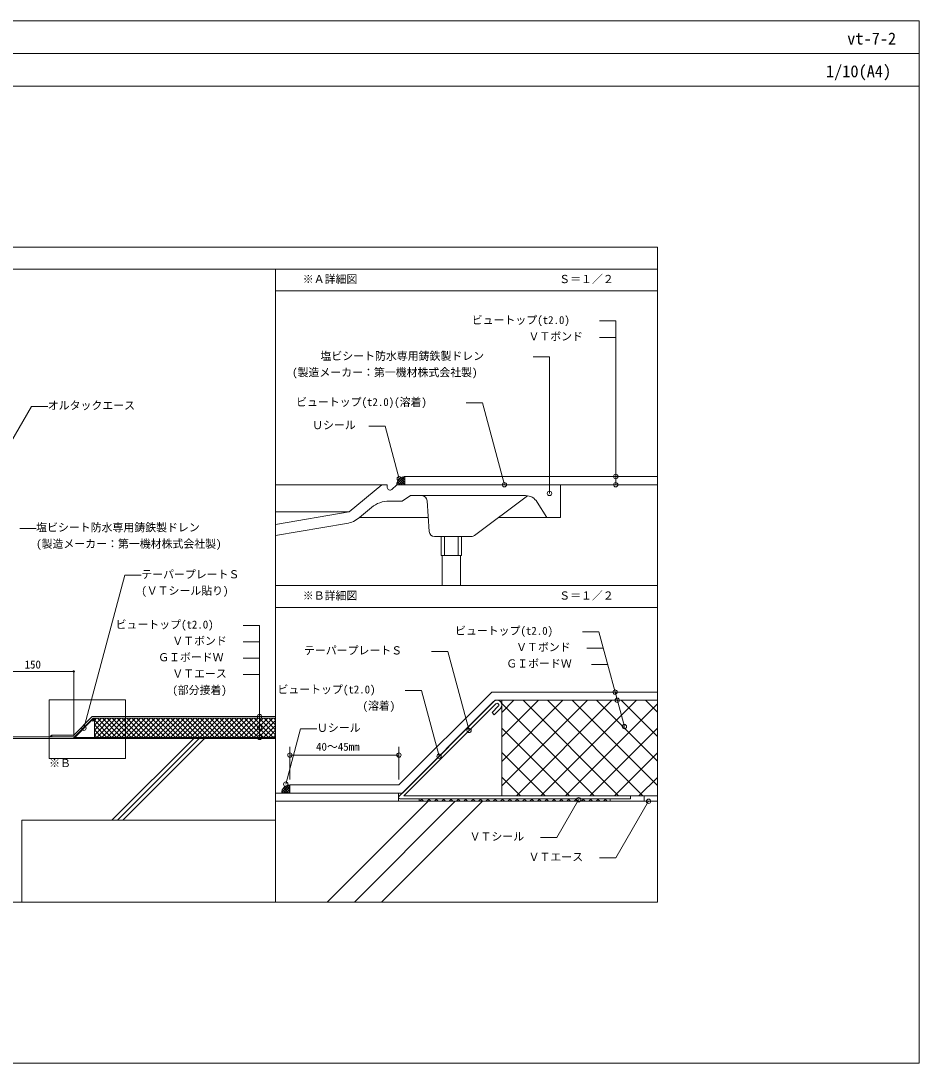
# Model space of a CAD drawing. Units: millimetres, scale not verified, with parts at other scales. Extents: x -1380 to 1380, y -955 to 955.
# Drawn here: x -267 to 1380, y -955 to 955 of the extents above; entities that cross this region are included whole.
import ezdxf
from ezdxf.enums import TextEntityAlignment as Align

# ---------------------------------------------------------------- set-up
doc = ezdxf.new("R2010")
doc.units = ezdxf.units.MM
doc.header["$LTSCALE"] = 3
for name, color, linetype, lineweight in [('0-0_0', 7, 'Continuous', 18), ('0-1_WAKU', 7, 'Continuous', 18), ('0-3_KUTAI', 3, 'Continuous', 18), ('0-4_BOUSUI', 1, 'Continuous', 18), ('0-5_MOJI', 7, 'Continuous', 18), ('0-6_HATCH', 9, 'Continuous', 18), ('0-8_KANAMONO', 4, 'Continuous', 18), ('0-9_dannnetu', 6, 'Continuous', 18), ('0-B_sunpo', 7, 'Continuous', 18)]:
    doc.layers.add(name, color=color, linetype=linetype, lineweight=lineweight)
doc.styles.add('ＭＳ ゴシック', font='')
doc.styles.get('ＭＳ ゴシック').set_extended_font_data('MS Gothic')

# ---------------------------------------------------------------- blocks, each defined once
blk = doc.blocks.new('_Dot')
at = {"layer": '0-0_0', "lineweight": 9}
for p, q in [((-0.5, 0), (-1, 0)), ((0.25, 0), (-0.25, 0))]:
    blk.add_line(p, q, dxfattribs=at)
blk.add_circle((0, 0), 0.25, dxfattribs=at)

msp = doc.modelspace()

# ---------------------------------------------------------------- linework, layer by layer
at = {"layer": '0-0_0'}
for p, q in [((-1379.895, 895.073), (1380.105, 895.073)), ((-899.895, 500.073), (900.105, 500.073)), ((200.105, 460.073), (900.105, 460.073)), ((200.105, -119.927), (900.105, -119.927))]:
    msp.add_line(p, q, dxfattribs=at)
msp.add_lwpolyline([(-899.895, -659.927), (900.105, -659.927), (900.105, 540.073), (-899.895, 540.073)], close=True, dxfattribs=at)
at = {"layer": '0-1_WAKU'}
msp.add_line((200.105, -79.927), (900.105, -79.927), dxfattribs=at)
for points in [[(1380.105, 835.073), (-1379.895, 835.073), (-1379.895, 955.073), (1380.105, 955.073)], [(-1379.895, -954.927), (1380.105, -954.927), (1380.105, 955.073), (-1379.895, 955.073)], [(200.105, 500.073), (200.105, -79.927), (900.105, -79.927), (900.105, 500.073)], [(200.105, -79.927), (200.105, -659.927), (900.105, -659.927), (900.105, -79.927)], [(-214.999, -288.927), (-74.999, -288.927), (-74.999, -396.927), (-214.999, -396.927)]]:
    msp.add_lwpolyline(points, close=True, dxfattribs=at)
at = {"layer": '0-3_KUTAI'}
for p, q in [((900.105, 105.073), (722.463, 105.073)), ((200.105, -359.927), (-314.895, -359.927)), ((900.105, -474.927), (200.105, -474.927))]:
    msp.add_line(p, q, dxfattribs=at)
msp.add_lwpolyline([(200.105, -509.927), (-264.895, -509.927), (-264.895, -659.927)], dxfattribs=at)
at = {"layer": '0-4_BOUSUI'}
for p, q in [((437.463, 120.073), (900.105, 120.073)), ((437.463, 105.073), (900.105, 105.073)), ((-209.744, -356.927), (-212.744, -356.927)), ((-209.744, -353.927), (-209.744, -356.927)), ((-162.357, -359.927), (200.105, -359.927)), ((226.378, -444.927), (226.378, -459.927)), ((200.105, -474.927), (425.627, -474.927)), ((226.378, -459.927), (211.378, -459.927))]:
    msp.add_line(p, q, dxfattribs=at)
for points in [[(437.463, 120.073), (437.463, 105.073), (422.463, 105.073)], [(900.105, -274.927), (596.378, -274.927), (426.378, -444.927), (226.378, -444.927)], [(900.105, -289.927), (602.592, -289.927), (432.592, -459.927), (226.378, -459.927)], [(200.105, -319.927), (-135.744, -319.927), (-169.744, -353.927), (-209.744, -353.927)], [(200.105, -322.927), (-134.502, -322.927), (-168.502, -356.927), (-209.744, -356.927)], [(-376.895, -356.927), (-169.895, -356.927), (-169.895, -359.927), (-376.895, -359.927)], [(200.105, -357.927), (140.143, -357.927), (140.143, -359.927), (200.105, -359.927)], [(200.105, -459.927), (425.627, -459.927), (425.627, -474.927)], [(900.105, -464.927), (875.817, -464.927), (875.817, -474.927), (900.105, -474.927)]]:
    msp.add_lwpolyline(points, dxfattribs=at)
for points in [[(-162.357, -359.927), (-92.357, -359.927), (-92.357, -359.027), (-162.357, -359.027)], [(-79.857, -357.927), (-79.857, -359.927), (65.143, -359.927), (65.143, -357.927)], [(463.317, -474.927), (813.317, -474.927), (813.317, -470.427), (463.317, -470.427)]]:
    msp.add_lwpolyline(points, close=True, dxfattribs=at)
for centre, radius, end in [((437.463, 105.07), 15, 179.98892), ((-209.744, -356.927), 3, 180), ((226.378, -459.927), 15, 180)]:
    msp.add_arc(centre, radius, 90, end, dxfattribs=at)
at = {"layer": '0-5_MOJI'}
for p, q in [((823.79, 405.063), (793.79, 405.063)), ((823.79, 105.063), (823.79, 405.063)), ((823.79, 375.063), (793.79, 375.063)), ((672.373, 339.175), (702.373, 339.175)), ((702.373, 89.175), (702.373, 339.175)), ((-309.889, 140.318), (-247.389, 248.572)), ((-247.389, 248.572), (-217.389, 248.572)), ((549.685, 254.791), (579.685, 254.791)), ((619.802, 105.073), (579.685, 254.791)), ((371.176, 212.466), (401.176, 212.466)), ((427.057, 115.874), (401.176, 212.466)), ((-238.746, 24.975), (-268.746, 24.975)), ((-151.091, -341.072), (-76.034, -60.954)), ((-46.034, -60.954), (-76.034, -60.954)), ((140.791, -152.927), (170.791, -152.927)), ((170.791, -357.927), (170.791, -152.927)), ((763.046, -164.357), (793.046, -164.357)), ((839.634, -338.223), (793.046, -164.357)), ((140.791, -182.927), (170.791, -182.927)), ((486.176, -200.409), (516.176, -200.409)), ((554.999, -345.298), (516.176, -200.409)), ((771.085, -194.357), (801.085, -194.357)), ((140.791, -212.927), (170.791, -212.927)), ((779.123, -224.357), (809.123, -224.357)), ((140.791, -242.927), (170.791, -242.927)), ((437.561, -271.864), (467.561, -271.864)), ((499.914, -392.605), (467.561, -271.864)), ((218.859, -443.674), (246.035, -342.252)), ((246.035, -342.252), (276.035, -342.252)), ((755.861, -472.136), (715.861, -541.418)), ((883.981, -474.927), (823.981, -578.85)), ((685.861, -541.418), (715.861, -541.418)), ((793.981, -578.85), (823.981, -578.85))]:
    msp.add_line(p, q, dxfattribs=at)
for centre in [(427.052, 115.883), (823.784, 120.083), (619.796, 105.083), (823.784, 105.073), (702.367, 89.185), (822.673, -274.927), (826.693, -289.927), (170.791, -319.927), (-151.091, -341.072), (170.791, -340.427), (554.999, -345.298), (839.634, -338.223), (170.791, -357.927), (499.914, -392.605), (218.859, -443.674), (755.861, -472.136), (883.981, -474.927)]:
    msp.add_circle(centre, 4, dxfattribs=at)
at = {"layer": '0-6_HATCH'}
for p, q in [((422.563, 106.794), (436.353, 120.029)), ((425.239, 113.763), (429.28, 117.641)), ((425.354, 105.072), (437.463, 116.694)), ((437.196, 105.07), (426.939, 115.758)), ((437.463, 109.377), (429.436, 117.741)), ((437.463, 113.963), (432.435, 119.202)), ((437.463, 118.548), (436.065, 120.005)), ((423.992, 105.073), (422.54, 106.586)), ((428.393, 105.072), (423.397, 110.278)), ((432.795, 105.071), (424.912, 113.284)), ((429.939, 105.071), (437.463, 112.293)), ((434.523, 105.07), (437.463, 107.892)), ((614.966, -312.204), (637.242, -289.927)), ((614.966, -357.105), (682.144, -289.927)), ((614.966, -402.006), (727.045, -289.927)), ((614.966, -446.907), (771.946, -289.927)), ((783.985, -464.927), (614.966, -295.908)), ((641.847, -464.927), (816.847, -289.927)), ((828.886, -464.927), (653.886, -289.927)), ((686.749, -464.927), (861.749, -289.927)), ((873.787, -464.927), (698.787, -289.927)), ((731.65, -464.927), (900.105, -296.472)), ((900.105, -446.344), (743.688, -289.927)), ((900.105, -401.443), (788.59, -289.927)), ((900.105, -356.541), (833.491, -289.927)), ((900.105, -311.64), (878.392, -289.927)), ((-132.027, -326.796), (-128.158, -322.927)), ((-132.027, -335.776), (-119.178, -322.927)), ((-132.027, -344.756), (-110.198, -322.927)), ((-132.027, -353.736), (-101.218, -322.927)), ((-127.237, -357.927), (-92.237, -322.927)), ((-91.337, -357.927), (-126.337, -322.927)), ((-118.257, -357.927), (-83.257, -322.927)), ((-82.357, -357.927), (-117.357, -322.927)), ((-73.356, -357.927), (-38.356, -322.927)), ((-37.456, -357.927), (-72.456, -322.927)), ((-64.376, -357.927), (-29.376, -322.927)), ((-28.475, -357.927), (-63.475, -322.927)), ((-55.395, -357.927), (-20.395, -322.927)), ((-19.495, -357.927), (-54.495, -322.927)), ((-46.415, -357.927), (-11.415, -322.927)), ((-10.515, -357.927), (-45.515, -322.927)), ((-37.435, -357.927), (-2.435, -322.927)), ((-1.535, -357.927), (-36.535, -322.927)), ((-28.455, -357.927), (6.545, -322.927)), ((7.446, -357.927), (-27.554, -322.927)), ((-19.474, -357.927), (15.526, -322.927)), ((16.426, -357.927), (-18.574, -322.927)), ((-10.494, -357.927), (24.506, -322.927)), ((25.406, -357.927), (-9.594, -322.927)), ((-1.514, -357.927), (33.486, -322.927)), ((34.386, -357.927), (-0.614, -322.927)), ((7.466, -357.927), (42.466, -322.927)), ((43.367, -357.927), (8.367, -322.927)), ((16.447, -357.927), (51.447, -322.927)), ((52.347, -357.927), (17.347, -322.927)), ((25.427, -357.927), (60.427, -322.927)), ((61.327, -357.927), (26.327, -322.927)), ((34.407, -357.927), (69.407, -322.927)), ((70.307, -357.927), (35.307, -322.927)), ((43.387, -357.927), (78.387, -322.927)), ((79.288, -357.927), (44.288, -322.927)), ((52.368, -357.927), (87.368, -322.927)), ((88.268, -357.927), (53.268, -322.927)), ((61.348, -357.927), (96.348, -322.927)), ((97.248, -357.927), (62.248, -322.927)), ((70.328, -357.927), (105.328, -322.927)), ((106.228, -357.927), (71.228, -322.927)), ((79.308, -357.927), (114.308, -322.927)), ((115.209, -357.927), (80.209, -322.927)), ((88.289, -357.927), (123.289, -322.927)), ((124.189, -357.927), (89.189, -322.927)), ((97.269, -357.927), (132.269, -322.927)), ((133.169, -357.927), (98.169, -322.927)), ((106.249, -357.927), (141.249, -322.927)), ((142.149, -357.927), (107.149, -322.927)), ((115.229, -357.927), (150.229, -322.927)), ((151.13, -357.927), (116.13, -322.927)), ((124.21, -357.927), (159.21, -322.927)), ((160.11, -357.927), (125.11, -322.927)), ((133.19, -357.927), (168.19, -322.927)), ((169.09, -357.927), (134.09, -322.927)), ((142.17, -357.927), (177.17, -322.927)), ((178.07, -357.927), (143.07, -322.927)), ((151.15, -357.927), (186.15, -322.927)), ((187.051, -357.927), (152.051, -322.927)), ((160.131, -357.927), (195.131, -322.927)), ((196.031, -357.927), (161.031, -322.927)), ((200.105, -353.021), (170.011, -322.927)), ((200.105, -344.041), (178.991, -322.927)), ((200.105, -335.061), (187.972, -322.927)), ((200.105, -326.08), (196.952, -322.927)), ((-100.318, -357.927), (-132.027, -326.218)), ((-109.298, -357.927), (-132.027, -335.198)), ((169.111, -357.927), (200.105, -326.933)), ((178.091, -357.927), (200.105, -335.913)), ((739.083, -464.927), (614.966, -340.81)), ((776.551, -464.927), (900.105, -341.373)), ((-212.735, -356.687), (-209.985, -353.937)), ((-212.045, -356.927), (-212.677, -356.295)), ((-211.147, -356.927), (-212.448, -355.627)), ((-212.297, -355.351), (-211.321, -354.375)), ((-210.249, -356.927), (-212.103, -355.073)), ((-212.077, -356.927), (-209.744, -354.594)), ((-209.744, -356.534), (-211.66, -354.618)), ((-211.179, -356.927), (-209.744, -355.492)), ((-209.744, -355.636), (-211.119, -354.261)), ((-209.744, -354.738), (-210.467, -354.015)), ((-210.281, -356.927), (-209.744, -356.39)), ((-162.357, -359.135), (-162.249, -359.027)), ((-158.603, -359.927), (-159.503, -359.027)), ((-158.659, -359.927), (-157.759, -359.027)), ((-154.113, -359.927), (-155.013, -359.027)), ((-154.169, -359.927), (-153.269, -359.027)), ((-149.622, -359.927), (-150.522, -359.027)), ((-149.679, -359.927), (-148.779, -359.027)), ((-145.132, -359.927), (-146.032, -359.027)), ((-145.189, -359.927), (-144.289, -359.027)), ((-140.642, -359.927), (-141.542, -359.027)), ((-140.699, -359.927), (-139.799, -359.027)), ((-136.152, -359.927), (-137.052, -359.027)), ((-136.208, -359.927), (-135.308, -359.027)), ((-131.662, -359.927), (-132.562, -359.027)), ((-118.278, -357.927), (-132.027, -344.178)), ((-127.258, -357.927), (-132.027, -353.159)), ((-131.718, -359.927), (-130.818, -359.027)), ((-127.172, -359.927), (-128.072, -359.027)), ((-127.228, -359.927), (-126.328, -359.027)), ((-122.682, -359.927), (-123.582, -359.027)), ((-122.738, -359.927), (-121.838, -359.027)), ((-118.191, -359.927), (-119.091, -359.027)), ((-118.248, -359.927), (-117.348, -359.027)), ((-113.701, -359.927), (-114.601, -359.027)), ((-113.758, -359.927), (-112.858, -359.027)), ((-109.211, -359.927), (-110.111, -359.027)), ((-109.268, -359.927), (-108.368, -359.027)), ((-104.721, -359.927), (-105.621, -359.027)), ((-104.778, -359.927), (-103.878, -359.027)), ((-100.231, -359.927), (-101.131, -359.027)), ((-100.287, -359.927), (-99.387, -359.027)), ((-99.895, -509.927), (50.105, -359.927)), ((-95.741, -359.927), (-96.641, -359.027)), ((-95.797, -359.927), (-94.897, -359.027)), ((-89.895, -509.927), (60.105, -359.927)), ((-79.895, -509.927), (70.105, -359.927)), ((187.072, -357.927), (200.105, -344.893)), ((196.052, -357.927), (200.105, -353.874)), ((694.182, -464.927), (614.966, -385.711)), ((821.453, -464.927), (900.105, -386.275)), ((649.281, -464.927), (614.966, -430.612)), ((866.354, -464.927), (900.105, -431.176)), ((211.427, -458.724), (225.175, -444.975)), ((214.874, -459.927), (211.715, -456.768)), ((219.364, -459.927), (212.861, -453.424)), ((213.617, -452.044), (218.495, -447.166)), ((223.855, -459.927), (214.585, -450.658)), ((214.714, -459.927), (226.378, -448.263)), ((226.378, -457.961), (216.801, -448.383)), ((219.204, -459.927), (226.378, -452.753)), ((226.378, -453.471), (219.503, -446.596)), ((226.378, -448.981), (222.766, -445.369)), ((223.694, -459.927), (226.378, -457.243)), ((294.663, -659.927), (479.663, -474.927)), ((344.663, -659.927), (529.663, -474.927)), ((394.663, -659.927), (579.663, -474.927)), ((464.576, -474.927), (469.076, -470.427)), ((471.531, -474.927), (467.031, -470.427)), ((478.046, -474.927), (482.546, -470.427)), ((485.001, -474.927), (480.501, -470.427)), ((491.517, -474.927), (496.017, -470.427)), ((498.472, -474.927), (493.972, -470.427)), ((504.987, -474.927), (509.487, -470.427)), ((511.942, -474.927), (507.442, -470.427)), ((518.457, -474.927), (522.957, -470.427)), ((525.412, -474.927), (520.912, -470.427)), ((531.928, -474.927), (536.428, -470.427)), ((538.883, -474.927), (534.383, -470.427)), ((545.398, -474.927), (549.898, -470.427)), ((552.353, -474.927), (547.853, -470.427)), ((558.869, -474.927), (563.369, -470.427)), ((565.823, -474.927), (561.323, -470.427)), ((572.339, -474.927), (576.839, -470.427)), ((579.294, -474.927), (574.794, -470.427)), ((585.809, -474.927), (590.309, -470.427)), ((592.764, -474.927), (588.264, -470.427)), ((599.28, -474.927), (603.78, -470.427)), ((606.235, -474.927), (601.735, -470.427)), ((612.75, -474.927), (617.25, -470.427)), ((619.705, -474.927), (615.205, -470.427)), ((626.22, -474.927), (630.72, -470.427)), ((633.175, -474.927), (628.675, -470.427)), ((639.691, -474.927), (644.191, -470.427)), ((646.646, -474.927), (642.146, -470.427)), ((653.161, -474.927), (657.661, -470.427)), ((660.116, -474.927), (655.616, -470.427)), ((666.632, -474.927), (671.132, -470.427)), ((673.587, -474.927), (669.087, -470.427)), ((680.102, -474.927), (684.602, -470.427)), ((687.057, -474.927), (682.557, -470.427)), ((693.572, -474.927), (698.072, -470.427)), ((700.527, -474.927), (696.027, -470.427)), ((707.043, -474.927), (711.543, -470.427)), ((713.998, -474.927), (709.498, -470.427)), ((720.513, -474.927), (725.013, -470.427)), ((727.468, -474.927), (722.968, -470.427)), ((733.984, -474.927), (738.484, -470.427)), ((740.938, -474.927), (736.438, -470.427)), ((747.454, -474.927), (751.954, -470.427)), ((754.409, -474.927), (749.909, -470.427)), ((760.924, -474.927), (765.424, -470.427)), ((767.879, -474.927), (763.379, -470.427)), ((774.395, -474.927), (778.895, -470.427)), ((781.35, -474.927), (776.85, -470.427)), ((787.865, -474.927), (792.365, -470.427)), ((794.82, -474.927), (790.32, -470.427)), ((801.335, -474.927), (805.835, -470.427)), ((808.29, -474.927), (803.79, -470.427))]:
    msp.add_line(p, q, dxfattribs=at)
for points in [[(-109.277, -357.927), (-74.999, -323.649), (-74.277, -322.927)], [(-73.377, -357.927), (-74.999, -356.305), (-108.377, -322.927)], [(-100.297, -357.927), (-74.999, -332.63), (-65.297, -322.927)], [(-64.396, -357.927), (-74.999, -347.325), (-99.396, -322.927)], [(-91.316, -357.927), (-74.999, -341.61), (-56.316, -322.927)], [(-55.416, -357.927), (-74.999, -338.344), (-90.416, -322.927)], [(-82.336, -357.927), (-74.999, -350.59), (-47.336, -322.927)], [(-46.436, -357.927), (-74.999, -329.364), (-81.436, -322.927)]]:
    msp.add_lwpolyline(points, dxfattribs=at)
at = {"layer": '0-8_KANAMONO'}
for p, q in [((394.963, 105.073), (200.105, 105.073)), ((404.963, 100.073), (404.963, 105.073)), ((422.463, 105.073), (413.412, 96.452)), ((722.463, 105.073), (422.463, 105.073)), ((658.607, 85.073), (447.463, 85.073)), ((565.13, 12.073), (662.131, 84.823)), ((376.298, 63.484), (353.972, 44.879)), ((481.841, 19.408), (478.086, 75.738)), ((697.463, 45.073), (679.807, 73.323)), ((200.105, 32.097), (334.963, 55.073)), ((334.963, 55.073), (200.105, 55.073)), ((480.13, 45.073), (354.204, 45.073)), ((697.463, 45.073), (609.13, 45.073)), ((200.105, 11.809), (330.36, 34)), ((491.819, 10.073), (559.13, 10.073)), ((509.713, 10.073), (509.713, -24.927)), ((535.213, 10.073), (535.213, -24.927)), ((505.463, -79.927), (505.463, -24.927)), ((539.463, -24.927), (539.463, -79.927)), ((600.029, -292.49), (426.359, -466.159)), ((-135.014, -323.44), (-169.748, -358.174))]:
    msp.add_line(p, q, dxfattribs=at)
for points in [[(404.963, 105.073), (394.963, 105.073), (334.963, 55.073)], [(722.463, 105.073), (722.463, 45.073), (697.463, 45.073)], [(447.463, 85.073), (432.463, 75.073), (408.307, 75.073)], [(541.213, 10.073), (541.213, -24.927), (503.713, -24.927), (503.713, 10.073)], [(428.127, -470.427), (850.817, -470.427), (850.817, -464.927), (435.37, -464.927), (603.918, -296.379)], [(608.514, -300.975), (597.024, -312.466), (600.913, -316.355), (612.403, -304.864)], [(-169.395, -359.027), (-84.857, -359.027), (-84.857, -357.927), (-167.946, -357.927), (-134.237, -324.218)], [(-133.317, -325.137), (-135.615, -327.435), (-134.838, -328.213), (-132.539, -325.915)]]:
    msp.add_lwpolyline(points, dxfattribs=at)
for centre, radius, start, end in [((409.963, 100.073), 5, 180, 313.60282), ((468.108, 75.073), 10, 3.81407, 90), ((658.607, 60.073), 25, 32.00538, 90), ((408.307, 25.073), 50, 90, 129.80557), ((321.963, 83.29), 50, 279.66867, 309.80557), ((491.819, 20.073), 10, 183.81407, 270), ((559.13, 20.073), 10, 270, 306.8699), ((606.216, -298.677), 8.75, 315, 135), ((606.216, -298.677), 3.25, 315, 135), ((-133.777, -324.677), 1.75, 315, 135), ((-133.777, -324.677), 0.65, 315, 135), ((-169.395, -358.527), 0.5, 135, 270), ((428.127, -467.927), 2.5, 135, 270)]:
    msp.add_arc(centre, radius, start, end, dxfattribs=at)
at = {"layer": '0-9_dannnetu'}
for points in [[(900.105, -289.927), (614.966, -289.927), (614.966, -464.927), (900.105, -464.927)], [(200.105, -322.927), (-132.027, -322.927), (-132.027, -357.927), (200.105, -357.927)]]:
    msp.add_lwpolyline(points, dxfattribs=at)
at = {"layer": '0-B_sunpo'}
for p, q in [((-314.895, -237.191), (-174.895, -237.191)), ((-169.895, -354.927), (-169.895, -237.191)), ((226.378, -435.444), (226.378, -375.444)), ((426.378, -375.444), (426.378, -435.444)), ((226.378, -390.444), (426.378, -390.444))]:
    msp.add_line(p, q, dxfattribs=at)
for centre in [(226.378, -390.444), (426.378, -390.444)]:
    msp.add_circle(centre, 4, dxfattribs=at)

# ---------------------------------------------------------------- block references
at = {"layer": '0-B_sunpo', "xscale": 5, "yscale": 5}
msp.add_blockref('_Dot', (-169.895, -237.191), dxfattribs=at)

# ---------------------------------------------------------------- texts
at = {"layer": '0-1_WAKU', "style": 'ＭＳ ゴシック'}
for s, p in [('vt-7-2', (1248.151, 905.073)), ('1/10(A4)', (1209.166, 845.073))]:
    msp.add_text(s, height=21.99, dxfattribs=at).set_placement(p, align=Align.BOTTOM_LEFT)
at = {"layer": '0-5_MOJI', "style": 'ＭＳ ゴシック'}
for s, p in [('※Ａ詳細図', (250.105, 470.073)), ('Ｓ＝１／２', (720.156, 470.073)), ('ビュートップ(t2.0)', (559.881, 395.063)), ('ＶＴボンド', (663.841, 365.063)), ('塩ビシート防水専用鋳鉄製ドレン', (282.525, 329.175)), ('(製造メーカー：第一機材株式会社製)', (230.545, 299.175)), ('オルタックエース', (-217.389, 238.572)), ('ビュートップ(t2.0)(溶着)', (237.807, 244.791)), ('Ｕシール', (267.216, 202.466)), ('塩ビシート防水専用鋳鉄製ドレン', (-238.746, 14.975)), ('(製造メーカー：第一機材株式会社製)', (-238.746, -15.025)), ('テーパープレートＳ', (-46.034, -70.954)), ('(ＶＴシール貼り)', (-46.034, -100.954)), ('※Ｂ詳細図', (250.105, -109.927)), ('Ｓ＝１／２', (720.156, -109.927)), ('ビュートップ(t2.0)', (-93.118, -162.927)), ('ビュートップ(t2.0)', (529.138, -174.357)), ('ＶＴボンド', (10.842, -192.927)), ('テーパープレートＳ', (252.268, -210.409)), ('ＶＴボンド', (641.135, -204.357)), ('ＧＩボードＷ', (-15.148, -222.927)), ('ＧＩボードＷ', (623.184, -234.357)), ('ＶＴエース', (10.842, -252.927)), ('(部分接着)', (10.842, -282.927)), ('ビュートップ(t2.0)', (203.653, -281.864)), ('(溶着)', (359.592, -311.864)), ('Ｕシール', (276.035, -352.252)), ('※Ｂ', (-214.999, -416.927)), ('ＶＴシール', (555.912, -551.418)), ('ＶＴエース', (664.032, -588.85))]:
    msp.add_text(s, height=14.66, dxfattribs=at).set_placement(p, align=Align.BOTTOM_LEFT)
at = {"layer": '0-B_sunpo', "style": 'ＭＳ ゴシック'}
for s, p in [('150', (-259.895, -236.191)), ('40～45mm', (274.399, -386.789))]:
    msp.add_text(s, height=14.66, dxfattribs=at).set_placement(p, align=Align.BOTTOM_LEFT)

doc.saveas('drawing.dxf')
